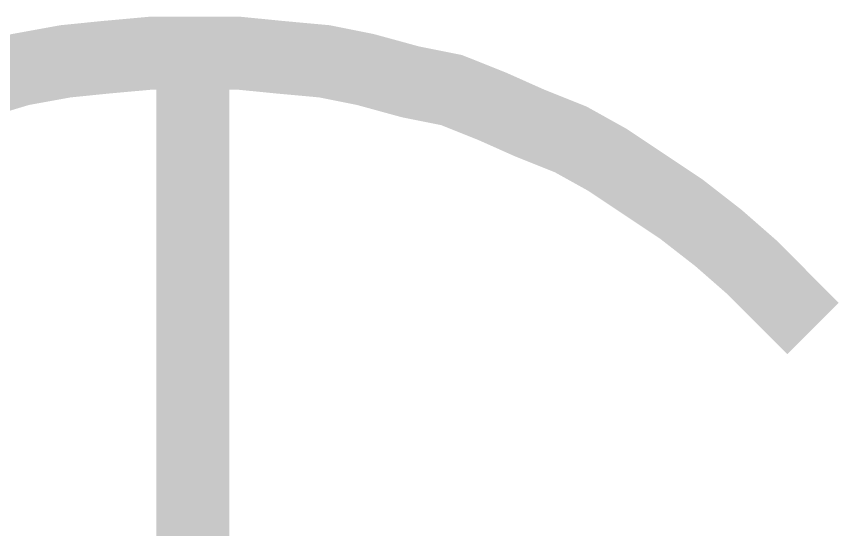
# Model space of a CAD drawing. Header units: inches. Extents: x 0 to 9.5, y -0.01 to 7.51.
# Drawn here: x 7.8706 to 8.0055, y 3.7075 to 3.7905 of the extents above; entities that cross this region are included whole.
import ezdxf

# ---------------------------------------------------------------- set-up
doc = ezdxf.new("R2010")
doc.units = ezdxf.units.IN
doc.header["$MEASUREMENT"] = 0
doc.layers.add('Sheet', color=255, linetype='Continuous')

msp = doc.modelspace()

# ---------------------------------------------------------------- linework, layer by layer
at = {"layer": 'Sheet'}
for points in [[(7.86452, 3.77996, 0.0118, 0.0118, 0), (7.87118, 3.78196, 0.0118, 0.0118, 0), (7.8785, 3.78329, 0.0118, 0.0118, 0), (7.88516, 3.78396, 0.0118, 0.0118, 0), (7.89248, 3.78462, 0.0118, 0.0118, 0), (7.89914, 3.78462, 0.0118, 0.0118, 0), (7.90646, 3.78462, 0.0118, 0.0118, 0), (7.91312, 3.78396, 0.0118, 0.0118, 0), (7.92044, 3.78329, 0.0118, 0.0118, 0), (7.9271, 3.78196, 0.0118, 0.0118, 0), (7.93442, 3.77996, 0.0118, 0.0118, 0), (7.94107, 3.77863, 0.0118, 0.0118, 0), (7.94773, 3.77597, 0.0118, 0.0118, 0), (7.95372, 3.7733, 0.0118, 0.0118, 0), (7.96038, 3.77064, 0.0118, 0.0118, 0), (7.96637, 3.76731, 0.0118, 0.0118, 0), (7.97236, 3.76332, 0.0118, 0.0118, 0), (7.97835, 3.75932, 0.0118, 0.0118, 0), (7.98434, 3.75466, 0.0118, 0.0118, 0), (7.98967, 3.75, 0.0118, 0.0118, 0), (7.99432, 3.74534, 0.0118, 0.0118, 0), (7.99965, 3.74001, 0.0118, 0.0118, 0)], [(7.89914, 3.77996, 0.0118, 0.0118, 0), (7.89914, 3.6994, 0.0118, 0.0118, 0)], [(7.89914, 3.77996, 0.0118, 0.0118, 0), (7.89914, 3.75999, 0.0118, 0.0118, 0)]]:
    msp.add_lwpolyline(points, format="xyseb", dxfattribs=at)

doc.saveas('drawing.dxf')
